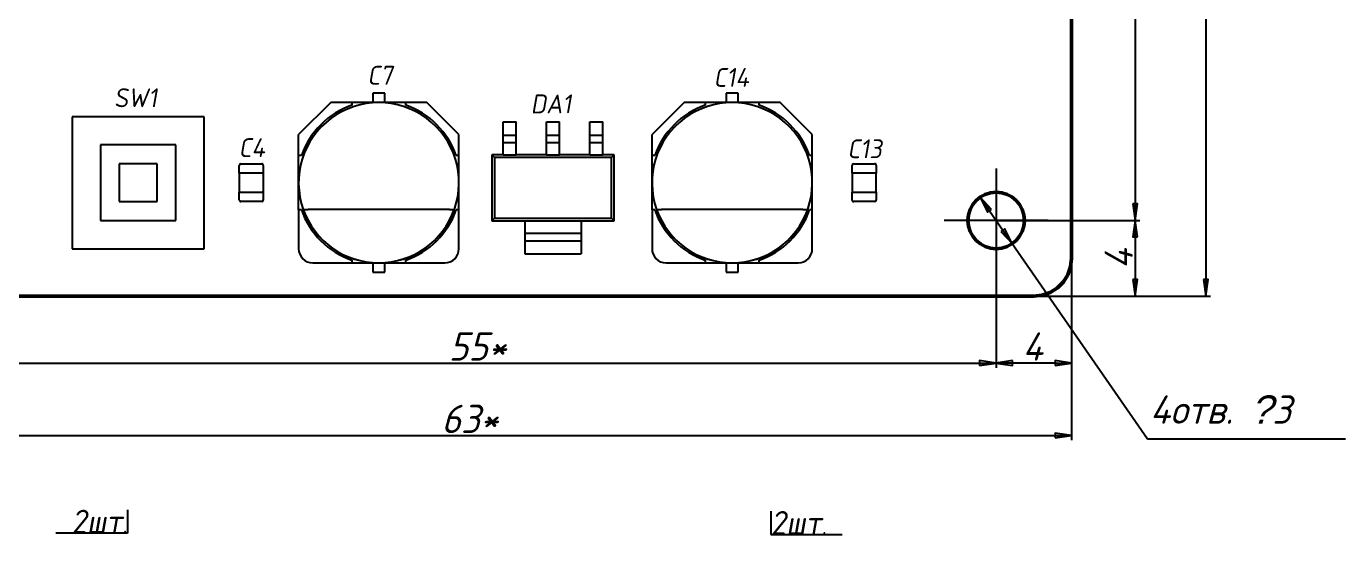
# Model space of a CAD drawing. Header units: inches. Extents: x -14 to 5184, y -66 to 1689.
# Drawn here: x 2630.2 to 2770.1, y 1017.1 to 1071 of the extents above; entities that cross this region are included whole.
import ezdxf

# ---------------------------------------------------------------- set-up
doc = ezdxf.new("R2010")
doc.units = ezdxf.units.IN
doc.header["$MEASUREMENT"] = 0
for name, color, linetype, lineweight in [('Видимые тонкие (ГОСТ)', 7, 'Continuous', 25), ('Видимый контур (ГОСТ)', 7, 'Continuous', 50), ('Маркер центра (ГОСТ)', 7, 'Continuous', 25), ('Размер (ГОСТ)', 7, 'Continuous', 25)]:
    doc.layers.add(name, color=color, linetype=linetype, lineweight=lineweight)
doc.styles.add('Standart 3.0', font='gost_b.ttf', dxfattribs={"oblique": 15, "height": 3})
doc.styles.add('Standart2', font='gost_b.ttf', dxfattribs={"oblique": 10, "height": 2})
doc.styles.add('Обычный текст (ГОСТ)', font='GOST_Common Italic.ttf')
doc.dimstyles.new('Диаметр (ГОСТ)', dxfattribs={"dimscale": 0.5, "dimtxt": 3.5, "dimasz": 3.5, "dimexe": 1, "dimexo": 0, "dimgap": 0.5, "dimtad": 1, "dimrnd": 1e-08, "dimtxsty": 'Обычный текст (ГОСТ)', "dimblk": 'Filled-1', "dimcen": 0.09, "dimdle": 15, "dimclrd": 256, "dimclre": 256, "dimclrt": 256, "dimazin": 2, "dimtfac": 0.714286, "dimtdec": 3, "dimtmove": 0, "dimatfit": 3, "dimfxl": 1, "dimtolj": 1, "dimlwd": 25, "dimlwe": 25, "dimarcsym": 0})
doc.dimstyles.new('Обычный (ГОСТ)', dxfattribs={"dimscale": 0.5, "dimtxt": 3.5, "dimasz": 3.5, "dimexe": 1, "dimexo": 0, "dimgap": 0.5, "dimtad": 1, "dimrnd": 1e-08, "dimtxsty": 'Standart 3.0', "dimblk": 'Filled-1', "dimblk1": 'Filled-1', "dimblk2": 'Filled-1', "dimcen": 0.09, "dimdle": 15, "dimclrd": 256, "dimclre": 256, "dimclrt": 256, "dimazin": 2, "dimtfac": 0.714286, "dimtmove": 0, "dimatfit": 3, "dimfxl": 1, "dimtolj": 1, "dimlwd": 25, "dimlwe": 25, "dimarcsym": 0})

# ---------------------------------------------------------------- blocks, each defined once
blk = doc.blocks.new('Filled-1')
at = {"color": 0}
for p, q in [((0, 0), (-1, 0.143)), ((-1, 0.143), (-1, -0.143)), ((-1, 0), (0, 0)), ((-1, -0.143), (0, 0))]:
    blk.add_line(p, q, dxfattribs=at)
at = {"color": 0, "flags": 128}
blk.add_lwpolyline([(-1, -0.143), (0, 0), (-1, 0.143), (-1, -0.143)], dxfattribs=at)
at = {"color": 0}
blk.add_solid([(-1, -0.143), (0, 0), (-1, 0.143), (-1, -0.143)], dxfattribs=at)
blk = doc.blocks.new('*D5')
at = {"layer": 'Размер (ГОСТ)', "lineweight": 25, "transparency": 16777216}
for p, q in [((2737.04, 1174.44), (2755.77, 1174.44)), ((2755.27, 1172.69), (2755.27, 1044.19)), ((2737.04, 1042.44), (2755.77, 1042.44))]:
    blk.add_line(p, q, dxfattribs=at)
at = {"layer": 'Размер (ГОСТ)', "lineweight": 25, "transparency": 16777216, "xscale": 1.75, "yscale": 1.75, "zscale": 1.75}
for p, rotation in [((2755.27, 1174.44), 90), ((2755.27, 1042.44), 270)]:
    blk.add_blockref('Filled-1', p, dxfattribs=dict(at, rotation=rotation))
at = {"layer": 'Размер (ГОСТ)', "transparency": 16777216, "insert": (2752.02, 1104.16), "char_height": 3, "attachment_point": 1, "rotation": 90, "style": 'Standart 3.0'}
blk.add_mtext('\\A1;{\\fGOST type B|b0|i0|c204|p0;66}*', dxfattribs=at)
blk = doc.blocks.new('*D6')
at = {"layer": 'Размер (ГОСТ)', "lineweight": 25, "transparency": 16777216}
for p, q in [((2733.19, 1166.49), (2748.27, 1166.49)), ((2747.77, 1164.74), (2747.77, 1052.21)), ((2733.04, 1050.46), (2748.27, 1050.46))]:
    blk.add_line(p, q, dxfattribs=at)
at = {"layer": 'Размер (ГОСТ)', "lineweight": 25, "transparency": 16777216, "xscale": 1.75, "yscale": 1.75, "zscale": 1.75}
for p, rotation in [((2747.77, 1166.49), 90), ((2747.77, 1050.46), 270)]:
    blk.add_blockref('Filled-1', p, dxfattribs=dict(at, rotation=rotation))
at = {"layer": 'Размер (ГОСТ)', "transparency": 16777216, "insert": (2744.52, 1103.37), "char_height": 3, "attachment_point": 1, "rotation": 90, "style": 'Standart 3.0'}
blk.add_mtext('\\A1; 58*', dxfattribs=at)
blk = doc.blocks.new('*D7')
at = {"layer": 'Размер (ГОСТ)', "lineweight": 25, "transparency": 16777216}
for p, q in [((2623.02, 1050.26), (2623.02, 1034.84)), ((2733.04, 1050.46), (2733.04, 1034.84)), ((2624.77, 1035.34), (2731.29, 1035.34))]:
    blk.add_line(p, q, dxfattribs=at)
at = {"layer": 'Размер (ГОСТ)', "lineweight": 25, "transparency": 16777216, "xscale": 1.75, "yscale": 1.75, "zscale": 1.75, "rotation": 180}
blk.add_blockref('Filled-1', (2623.02, 1035.34), dxfattribs=at)
at = {"layer": 'Размер (ГОСТ)', "lineweight": 25, "transparency": 16777216, "xscale": 1.75, "yscale": 1.75, "zscale": 1.75}
blk.add_blockref('Filled-1', (2733.04, 1035.34), dxfattribs=at)
at = {"layer": 'Размер (ГОСТ)', "transparency": 16777216, "insert": (2673.15, 1038.59), "char_height": 3, "attachment_point": 1, "style": 'Standart 3.0'}
blk.add_mtext('\\A1; 55*', dxfattribs=at)
blk = doc.blocks.new('*D8')
at = {"layer": 'Размер (ГОСТ)', "lineweight": 25, "transparency": 16777216}
for p, q in [((2615.04, 1046.44), (2615.04, 1027.16)), ((2741.04, 1046.44), (2741.04, 1027.16)), ((2616.79, 1027.66), (2739.29, 1027.66))]:
    blk.add_line(p, q, dxfattribs=at)
at = {"layer": 'Размер (ГОСТ)', "lineweight": 25, "transparency": 16777216, "xscale": 1.75, "yscale": 1.75, "zscale": 1.75, "rotation": 180}
blk.add_blockref('Filled-1', (2615.04, 1027.66), dxfattribs=at)
at = {"layer": 'Размер (ГОСТ)', "lineweight": 25, "transparency": 16777216, "xscale": 1.75, "yscale": 1.75, "zscale": 1.75}
blk.add_blockref('Filled-1', (2741.04, 1027.66), dxfattribs=at)
at = {"layer": 'Размер (ГОСТ)', "transparency": 16777216, "insert": (2674.19, 1030.91), "char_height": 3, "attachment_point": 1, "style": 'Standart 3.0'}
blk.add_mtext('\\A1;{\\fGOST type B|b0|i0|c204|p0;63}*', dxfattribs=at)
blk = doc.blocks.new('*D9')
at = {"layer": 'Размер (ГОСТ)', "lineweight": 25, "transparency": 16777216}
for p, q in [((2733.04, 1050.46), (2733.04, 1034.84)), ((2741.04, 1050.46), (2741.04, 1034.84)), ((2739.29, 1035.34), (2734.79, 1035.34))]:
    blk.add_line(p, q, dxfattribs=at)
at = {"layer": 'Размер (ГОСТ)', "lineweight": 25, "transparency": 16777216, "xscale": 1.75, "yscale": 1.75, "zscale": 1.75, "rotation": 180}
blk.add_blockref('Filled-1', (2733.04, 1035.34), dxfattribs=at)
at = {"layer": 'Размер (ГОСТ)', "lineweight": 25, "transparency": 16777216, "xscale": 1.75, "yscale": 1.75, "zscale": 1.75}
blk.add_blockref('Filled-1', (2741.04, 1035.34), dxfattribs=at)
at = {"layer": 'Размер (ГОСТ)', "transparency": 16777216, "insert": (2734, 1038.59), "char_height": 3, "attachment_point": 1, "style": 'Standart 3.0'}
blk.add_mtext('\\A1; 4', dxfattribs=at)
blk = doc.blocks.new('*D10')
at = {"layer": 'Размер (ГОСТ)', "lineweight": 25, "transparency": 16777216}
for p, q in [((2733.04, 1050.46), (2748.29, 1050.46)), ((2747.79, 1048.71), (2747.79, 1044.19)), ((2733.21, 1042.44), (2748.29, 1042.44))]:
    blk.add_line(p, q, dxfattribs=at)
at = {"layer": 'Размер (ГОСТ)', "lineweight": 25, "transparency": 16777216, "xscale": 1.75, "yscale": 1.75, "zscale": 1.75}
for p, rotation in [((2747.79, 1050.46), 90), ((2747.79, 1042.44), 270)]:
    blk.add_blockref('Filled-1', p, dxfattribs=dict(at, rotation=rotation))
at = {"layer": 'Размер (ГОСТ)', "transparency": 16777216, "insert": (2744.54, 1043.47), "char_height": 3, "attachment_point": 1, "rotation": 90, "style": 'Standart 3.0'}
blk.add_mtext('\\A1; 4', dxfattribs=at)
blk = doc.blocks.new('*D11')
at = {"layer": 'Размер (ГОСТ)', "lineweight": 25, "transparency": 16777216}
for p, q in [((2732.33, 1051.49), (2733.75, 1049.43)), ((2734.75, 1048), (2749.09, 1027.29)), ((2749.09, 1027.29), (2770.1, 1027.29))]:
    blk.add_line(p, q, dxfattribs=at)
at = {"layer": 'Размер (ГОСТ)', "lineweight": 25, "transparency": 16777216, "xscale": 1.75, "yscale": 1.75, "zscale": 1.75}
for p, rotation in [((2731.33, 1052.93), 124.7134443952467), ((2734.75, 1048), 304.7134443952467)]:
    blk.add_blockref('Filled-1', p, dxfattribs=dict(at, rotation=rotation))
at = {"layer": 'Размер (ГОСТ)', "transparency": 16777216, "insert": (2749.34, 1031.9), "char_height": 3, "attachment_point": 1, "style": 'Standart 3.0'}
blk.add_mtext('\\A1;4{\\fGOST type B|b0|i0|c204|p0;отв}. {\\fGOST Common|b0|i0|c186|p0;\ue90d}3 ', dxfattribs=at)

msp = doc.modelspace()

# ---------------------------------------------------------------- linework, layer by layer
at = {"layer": 'Видимые тонкие (ГОСТ)', "transparency": 33554687}
for p, q in [((2668.2157, 1063.9619), (2666.9157, 1063.9619)), ((2666.9157, 1063.9619), (2666.9157, 1062.9619)), ((2668.2157, 1062.9619), (2668.2157, 1063.9619)), ((2705.6917, 1063.9619), (2704.3917, 1063.9619)), ((2704.3917, 1063.9619), (2704.3917, 1062.9619)), ((2705.6917, 1062.9619), (2705.6917, 1063.9619)), ((2662.4657, 1062.9619), (2659.0657, 1059.5619)), ((2664.6934, 1062.9619), (2662.4657, 1062.9619)), ((2670.438, 1062.9619), (2664.6934, 1062.9619)), ((2664.6934, 1062.9619), (2664.6934, 1062.6741)), ((2672.6657, 1062.9619), (2670.438, 1062.9619)), ((2670.438, 1062.6741), (2670.438, 1062.9619)), ((2676.0657, 1059.5619), (2672.6657, 1062.9619)), ((2699.9417, 1062.9619), (2696.5417, 1059.5619)), ((2702.1694, 1062.9619), (2699.9417, 1062.9619)), ((2707.9139, 1062.9619), (2702.1694, 1062.9619)), ((2702.1694, 1062.9619), (2702.1694, 1062.6741)), ((2710.1417, 1062.9619), (2707.9139, 1062.9619)), ((2707.9139, 1062.6741), (2707.9139, 1062.9619)), ((2713.5417, 1059.5619), (2710.1417, 1062.9619)), ((2635.0419, 1061.462), (2635.0419, 1047.462)), ((2649.0419, 1061.462), (2635.0419, 1061.462)), ((2649.0419, 1047.462), (2649.0419, 1061.462)), ((2680.7396, 1060.9053), (2682.1396, 1060.9053)), ((2680.7396, 1059.5078), (2680.7396, 1060.9053)), ((2682.1396, 1059.5078), (2682.1396, 1060.9053)), ((2685.3396, 1060.9053), (2686.7396, 1060.9053)), ((2685.3396, 1059.5078), (2685.3396, 1060.9053)), ((2686.7396, 1059.5078), (2686.7396, 1060.9053)), ((2689.9396, 1060.9053), (2691.3396, 1060.9053)), ((2689.9396, 1059.5078), (2689.9396, 1060.9053)), ((2691.3396, 1059.5078), (2691.3396, 1060.9053)), ((2659.0657, 1057.3342), (2659.0657, 1059.5619)), ((2676.0657, 1057.3342), (2676.0657, 1059.5619)), ((2680.7396, 1059.5078), (2682.1396, 1059.5078)), ((2680.7396, 1058.7078), (2680.7396, 1059.5078)), ((2682.1396, 1058.7078), (2682.1396, 1059.5078)), ((2685.3396, 1059.5078), (2686.7396, 1059.5078)), ((2685.3396, 1058.7078), (2685.3396, 1059.5078)), ((2686.7396, 1058.7078), (2686.7396, 1059.5078)), ((2689.9396, 1059.5078), (2691.3396, 1059.5078)), ((2689.9396, 1058.7078), (2689.9396, 1059.5078)), ((2691.3396, 1058.7078), (2691.3396, 1059.5078)), ((2696.5417, 1057.3342), (2696.5417, 1059.5619)), ((2713.5417, 1057.3342), (2713.5417, 1059.5619)), ((2638.0419, 1058.462), (2638.0419, 1050.462)), ((2646.0419, 1058.462), (2638.0419, 1058.462)), ((2646.0419, 1050.462), (2646.0419, 1058.462)), ((2680.7396, 1058.7078), (2682.1396, 1058.7078)), ((2680.7396, 1057.4053), (2680.7396, 1058.7078)), ((2682.1396, 1057.4053), (2682.1396, 1058.7078)), ((2685.3396, 1058.7078), (2686.7396, 1058.7078)), ((2685.3396, 1057.4053), (2685.3396, 1058.7078)), ((2686.7396, 1057.4053), (2686.7396, 1058.7078)), ((2689.9396, 1058.7078), (2691.3396, 1058.7078)), ((2689.9396, 1057.4053), (2689.9396, 1058.7078)), ((2691.3396, 1057.4053), (2691.3396, 1058.7078)), ((2640.0419, 1056.462), (2640.0419, 1052.462)), ((2644.0419, 1056.462), (2640.0419, 1056.462)), ((2644.0419, 1052.462), (2644.0419, 1056.462)), ((2652.932, 1056.4618), (2655.152, 1056.4618)), ((2659.3535, 1057.3342), (2659.0657, 1057.3342)), ((2659.0657, 1051.5896), (2659.0657, 1057.3342)), ((2676.0657, 1057.3342), (2675.7779, 1057.3342)), ((2676.0657, 1051.5896), (2676.0657, 1057.3342)), ((2680.7396, 1057.407), (2679.5396, 1057.407)), ((2679.8217, 1057.1248), (2679.5396, 1057.407)), ((2679.5396, 1057.407), (2679.5396, 1050.407)), ((2692.2574, 1057.1248), (2679.8217, 1057.1248)), ((2679.8217, 1057.1248), (2679.8217, 1050.6891)), ((2680.7396, 1057.4053), (2682.1396, 1057.4053)), ((2685.3396, 1057.407), (2682.1396, 1057.407)), ((2685.3396, 1057.4053), (2686.7396, 1057.4053)), ((2689.9396, 1057.407), (2686.7396, 1057.407)), ((2689.9396, 1057.4053), (2691.3396, 1057.4053)), ((2692.5396, 1057.407), (2691.3396, 1057.407)), ((2692.2574, 1057.1248), (2692.5396, 1057.407)), ((2692.2574, 1050.6891), (2692.2574, 1057.1248)), ((2692.5396, 1050.407), (2692.5396, 1057.407)), ((2696.8295, 1057.3342), (2696.5417, 1057.3342)), ((2696.5417, 1051.5896), (2696.5417, 1057.3342)), ((2713.5417, 1057.3342), (2713.2539, 1057.3342)), ((2713.5417, 1051.5896), (2713.5417, 1057.3342)), ((2717.932, 1056.4618), (2720.152, 1056.4618)), ((2652.772, 1055.4818), (2652.772, 1056.3018)), ((2652.792, 1053.4618), (2652.792, 1055.4618)), ((2652.792, 1055.4618), (2652.872, 1055.4618)), ((2655.212, 1055.4618), (2652.872, 1055.4618)), ((2655.192, 1055.4618), (2652.892, 1055.4618)), ((2655.212, 1055.4618), (2655.292, 1055.4618)), ((2655.292, 1055.4618), (2655.292, 1053.4618)), ((2655.312, 1056.3018), (2655.312, 1055.4818)), ((2717.772, 1055.4818), (2717.772, 1056.3018)), ((2717.792, 1053.4618), (2717.792, 1055.4618)), ((2717.792, 1055.4618), (2717.872, 1055.4618)), ((2720.212, 1055.4618), (2717.872, 1055.4618)), ((2720.192, 1055.4618), (2717.892, 1055.4618)), ((2720.212, 1055.4618), (2720.292, 1055.4618)), ((2720.292, 1055.4618), (2720.292, 1053.4618)), ((2720.312, 1056.3018), (2720.312, 1055.4818)), ((2640.0419, 1052.462), (2644.0419, 1052.462)), ((2652.772, 1052.6218), (2652.772, 1053.4418)), ((2652.872, 1053.4618), (2652.792, 1053.4618)), ((2652.872, 1053.4618), (2655.212, 1053.4618)), ((2652.892, 1053.4618), (2655.192, 1053.4618)), ((2655.152, 1052.4618), (2652.932, 1052.4618)), ((2655.292, 1053.4618), (2655.212, 1053.4618)), ((2655.312, 1053.4418), (2655.312, 1052.6218)), ((2717.772, 1052.6218), (2717.772, 1053.4418)), ((2717.872, 1053.4618), (2717.792, 1053.4618)), ((2717.872, 1053.4618), (2720.212, 1053.4618)), ((2717.892, 1053.4618), (2720.192, 1053.4618)), ((2720.152, 1052.4618), (2717.932, 1052.4618)), ((2720.292, 1053.4618), (2720.212, 1053.4618)), ((2720.312, 1053.4418), (2720.312, 1052.6218)), ((2659.3535, 1051.5896), (2659.0657, 1051.5896)), ((2659.0657, 1051.5896), (2659.0657, 1047.4619)), ((2659.5518, 1051.6286), (2660.0842, 1051.6286)), ((2675.0471, 1051.6286), (2660.0842, 1051.6286)), ((2675.0471, 1051.6286), (2675.5795, 1051.6286)), ((2676.0657, 1051.5896), (2675.7779, 1051.5896)), ((2676.0657, 1047.4619), (2676.0657, 1051.5896)), ((2696.8295, 1051.5896), (2696.5417, 1051.5896)), ((2696.5417, 1051.5896), (2696.5417, 1047.4619)), ((2697.0278, 1051.6286), (2697.5602, 1051.6286)), ((2712.5231, 1051.6286), (2697.5602, 1051.6286)), ((2712.5231, 1051.6286), (2713.0555, 1051.6286)), ((2713.5417, 1051.5896), (2713.2539, 1051.5896)), ((2713.5417, 1047.4619), (2713.5417, 1051.5896)), ((2638.0419, 1050.462), (2646.0419, 1050.462)), ((2679.8217, 1050.6891), (2679.5396, 1050.407)), ((2679.5396, 1050.407), (2683.0396, 1050.407)), ((2679.8217, 1050.6891), (2692.2574, 1050.6891)), ((2683.0396, 1050.407), (2689.0396, 1050.407)), ((2683.0396, 1050.407), (2683.0396, 1049.1039)), ((2689.0396, 1050.407), (2692.5396, 1050.407)), ((2689.0396, 1050.407), (2689.0396, 1049.1039)), ((2692.2574, 1050.6891), (2692.5396, 1050.407)), ((2683.0396, 1049.1039), (2689.0396, 1049.1039)), ((2683.0396, 1049.1039), (2683.0396, 1048.3039)), ((2683.0396, 1048.3039), (2689.0396, 1048.3039)), ((2683.0396, 1048.3039), (2683.0396, 1046.907)), ((2689.0396, 1049.1039), (2689.0396, 1048.3039)), ((2689.0396, 1048.3039), (2689.0396, 1046.907)), ((2635.0419, 1047.462), (2649.0419, 1047.462)), ((2683.0396, 1046.907), (2689.0396, 1046.907)), ((2660.5657, 1045.9619), (2664.6934, 1045.9619)), ((2664.6934, 1046.2497), (2664.6934, 1045.9619)), ((2664.6934, 1045.9619), (2670.438, 1045.9619)), ((2666.9157, 1045.9619), (2666.9157, 1044.9619)), ((2668.2157, 1044.9619), (2668.2157, 1045.9619)), ((2670.438, 1045.9619), (2670.438, 1046.2497)), ((2670.438, 1045.9619), (2674.5657, 1045.9619)), ((2698.0417, 1045.9619), (2702.1694, 1045.9619)), ((2702.1694, 1046.2497), (2702.1694, 1045.9619)), ((2702.1694, 1045.9619), (2707.9139, 1045.9619)), ((2704.3917, 1045.9619), (2704.3917, 1044.9619)), ((2705.6917, 1044.9619), (2705.6917, 1045.9619)), ((2707.9139, 1045.9619), (2707.9139, 1046.2497)), ((2707.9139, 1045.9619), (2712.0417, 1045.9619)), ((2666.9157, 1044.9619), (2668.2157, 1044.9619)), ((2704.3917, 1044.9619), (2705.6917, 1044.9619))]:
    msp.add_line(p, q, dxfattribs=at)
for centre, radius, start, end in [((2667.5657, 1054.4619), 8.5, 340.528784, 199.471226), ((2667.5657, 1054.4619), 8.7, 109.27772, 160.72229), ((2667.5657, 1054.4619), 8.7, 19.27772, 70.72229), ((2705.0417, 1054.4619), 8.5, 340.528784, 199.471226), ((2705.0417, 1054.4619), 8.7, 109.27772, 160.72229), ((2705.0417, 1054.4619), 8.7, 19.27772, 70.72229), ((2652.932, 1056.3018), 0.16, 90.000001, 180), ((2655.152, 1056.3018), 0.16, 0, 90.000001), ((2717.932, 1056.3018), 0.16, 90.000001, 180), ((2720.152, 1056.3018), 0.16, 0, 90.000001), ((2652.792, 1055.4818), 0.02, 180, 270.000001), ((2655.292, 1055.4818), 0.02, 270.000001, 0), ((2717.792, 1055.4818), 0.02, 180, 270.000001), ((2720.292, 1055.4818), 0.02, 270.000001, 0), ((2652.792, 1053.4418), 0.02, 90.000001, 180), ((2652.932, 1052.6218), 0.16, 180, 270.000001), ((2655.152, 1052.6218), 0.16, 270.000001, 0), ((2655.292, 1053.4418), 0.02, 0, 90.000001), ((2717.792, 1053.4418), 0.02, 90.000001, 180), ((2717.932, 1052.6218), 0.16, 180, 270.000001), ((2720.152, 1052.6218), 0.16, 270.000001, 0), ((2720.292, 1053.4418), 0.02, 0, 90.000001), ((2667.5657, 1054.4619), 8.7, 199.27772, 250.72229), ((2667.5657, 1054.4619), 8.5, 199.471226, 340.528784), ((2667.5657, 1054.4619), 8.496, 199.480763, 340.519247), ((2667.5657, 1054.4619), 8.7, 289.27772, 340.72229), ((2705.0417, 1054.4619), 8.7, 199.27772, 250.72229), ((2705.0417, 1054.4619), 8.5, 199.471226, 340.528784), ((2705.0417, 1054.4619), 8.496, 199.480763, 340.519247), ((2705.0417, 1054.4619), 8.7, 289.27772, 340.72229), ((2660.5657, 1047.4619), 1.5, 180.000005, 270.000005), ((2674.5657, 1047.4619), 1.5, 270.000005, 0.000005), ((2698.0417, 1047.4619), 1.5, 180.000005, 270.000005), ((2712.0417, 1047.4619), 1.5, 270.000005, 0.000005)]:
    msp.add_arc(centre, radius, start, end, dxfattribs=at)
at = {"layer": 'Видимый контур (ГОСТ)', "transparency": 33554687}
for p, q in [((2741.0418, 1046.436), (2741.0418, 1170.436)), ((2740.6458, 1044.7), (2740.9418, 1045.546)), ((2740.9418, 1045.546), (2741.0418, 1046.436)), ((2739.5358, 1043.308), (2740.1698, 1043.942)), ((2740.1698, 1043.942), (2740.6458, 1044.7)), ((2619.0418, 1042.436), (2737.0418, 1042.436)), ((2737.0418, 1042.436), (2737.9318, 1042.536)), ((2737.9318, 1042.536), (2738.7778, 1042.832)), ((2738.7778, 1042.832), (2739.5358, 1043.308))]:
    msp.add_line(p, q, dxfattribs=at)
msp.add_circle((2733.0418, 1050.462), 3, dxfattribs=at)
at = {"layer": 'Маркер центра (ГОСТ)', "transparency": 33554687}
for p, q in [((2733.0418, 1055.962), (2733.0418, 1044.962)), ((2738.5418, 1050.462), (2727.5418, 1050.462))]:
    msp.add_line(p, q, dxfattribs=at)
at = {"layer": 'Размер (ГОСТ)', "color": 0, "transparency": 33554607}
for p, q in [((2640.9016, 1019.7823), (2640.9016, 1017.2823)), ((2709.145, 1019.6416), (2709.145, 1017.1416)), ((2640.9016, 1017.2823), (2633.3268, 1017.2823)), ((2709.145, 1017.1416), (2716.6997, 1017.1416))]:
    msp.add_line(p, q, dxfattribs=at)

# ---------------------------------------------------------------- texts
at = {"layer": 'Видимые тонкие (ГОСТ)', "color": 0, "transparency": 33554687, "char_height": 2, "attachment_point": 1, "style": 'Standart2'}
for s, insert in [('C7', (2666.3425, 1066.8564)), ('C14', (2703.0704, 1066.6247)), ('SW1', (2639.4795, 1064.4691)), ('DA1', (2683.6758, 1063.8199)), ('C4', (2652.6956, 1059.18)), ('C13', (2717.2602, 1059.0586))]:
    msp.add_mtext_dynamic_manual_height_columns(s, width=5.761412, gutter_width=13, heights=[0], dxfattribs=dict(at, insert=insert))
at = {"layer": 'Размер (ГОСТ)', "color": 0, "transparency": 33554607, "char_height": 2, "style": 'Standart2'}
for insert, attachment_point in [((2640.9016, 1017.2823), 9), ((2709.145, 1017.1416), 7)]:
    msp.add_mtext_dynamic_manual_height_columns('{\\fGOST type B|b0|i0|c204|p0;\\H1.25x;2шт\\H0.8x;.}', width=7.557265, gutter_width=10, heights=[0], dxfattribs=dict(at, insert=insert, attachment_point=attachment_point))

# ---------------------------------------------------------------- dimensions: what is measured, and where the dimension line sits
at = {"layer": 'Размер (ГОСТ)', "transparency": 33554687}
for base, p1, p2, angle, text, picture, middle in [((2755.2701, 1042.436), (2737.0418, 1174.436), (2737.0418, 1042.436), 90, '{\\fGOST type B|b0|i0|c204|p0;66}*', '*D5', (2755.2701, 1107.7356)), ((2741.0418, 1027.6609), (2615.0418, 1046.436), (2741.0418, 1046.436), 180, '{\\fGOST type B|b0|i0|c204|p0;63}*', '*D8', (2677.7701, 1027.6609))]:
    dim = msp.add_linear_dim(base=base, p1=p1, p2=p2, angle=angle, text=text, dimstyle='Обычный (ГОСТ)', override={"dimtxsty": 'Standart 3.0', "dimtofl": 0, "dimatfit": 1}, dxfattribs=at)
    dim.commit()
    dim.dimension.update_dxf_attribs({"geometry": picture, "text_midpoint": middle, "dimtype": 160})
at = {"layer": 'Размер (ГОСТ)', "transparency": 33554607}
for base, p1, p2, angle, text, override, picture, middle in [((2747.7701, 1050.462), (2733.1907, 1166.4889), (2733.0418, 1050.462), 90, ' 58*', {"dimtxsty": 'Standart 3.0', "dimtofl": 0, "dimatfit": 1}, '*D6', (2747.7701, 1107.7356)), ((2733.0418, 1035.3406), (2623.0192, 1050.2634), (2733.0418, 1050.462), 180, ' 55*', {"dimtxsty": 'Standart 3.0', "dimtofl": 0, "dimatfit": 1}, '*D7', (2677.3691, 1035.3406)), ((2747.7884, 1042.436), (2733.0418, 1050.462), (2733.209, 1042.436), 90, ' 4', {"dimtxsty": 'Standart 3.0', "dimatfit": 1}, '*D10', (2747.7884, 1045.8033))]:
    dim = msp.add_linear_dim(base=base, p1=p1, p2=p2, angle=angle, text=text, dimstyle='Обычный (ГОСТ)', override=override, dxfattribs=at)
    dim.commit()
    dim.dimension.update_dxf_attribs({"geometry": picture, "text_midpoint": middle, "dimtype": 160})
at = {"layer": 'Размер (ГОСТ)', "transparency": 33554687}
dim = msp.add_diameter_dim_2p(p1=(2731.3334, 1052.9281), p2=(2734.7502, 1047.996), text='4{\\fGOST type B|b0|i0|c204|p0;отв}. {\\fGOST Common|b0|i0|c186|p0;\ue90d}3 ', dimstyle='Диаметр (ГОСТ)', override={"dimtih": 1, "dimtoh": 1, "dimtxsty": 'Standart 3.0', "dimatfit": 2}, dxfattribs=at)
dim.commit()
dim.dimension.update_dxf_attribs({"geometry": '*D11', "text_midpoint": (2759.7246, 1027.2901), "dimtype": 163})
at = {"layer": 'Размер (ГОСТ)', "transparency": 33554607}
dim = msp.add_linear_dim(base=(2733.0418, 1035.3406), p1=(2741.0418, 1050.462), p2=(2733.0418, 1050.462), text=' 4', dimstyle='Обычный (ГОСТ)', override={"dimtxsty": 'Standart 3.0', "dimatfit": 1}, dxfattribs=at)
dim.commit()
dim.dimension.update_dxf_attribs({"geometry": '*D9', "text_midpoint": (2736.3269, 1035.3406), "dimtype": 160})

doc.saveas('drawing.dxf')
